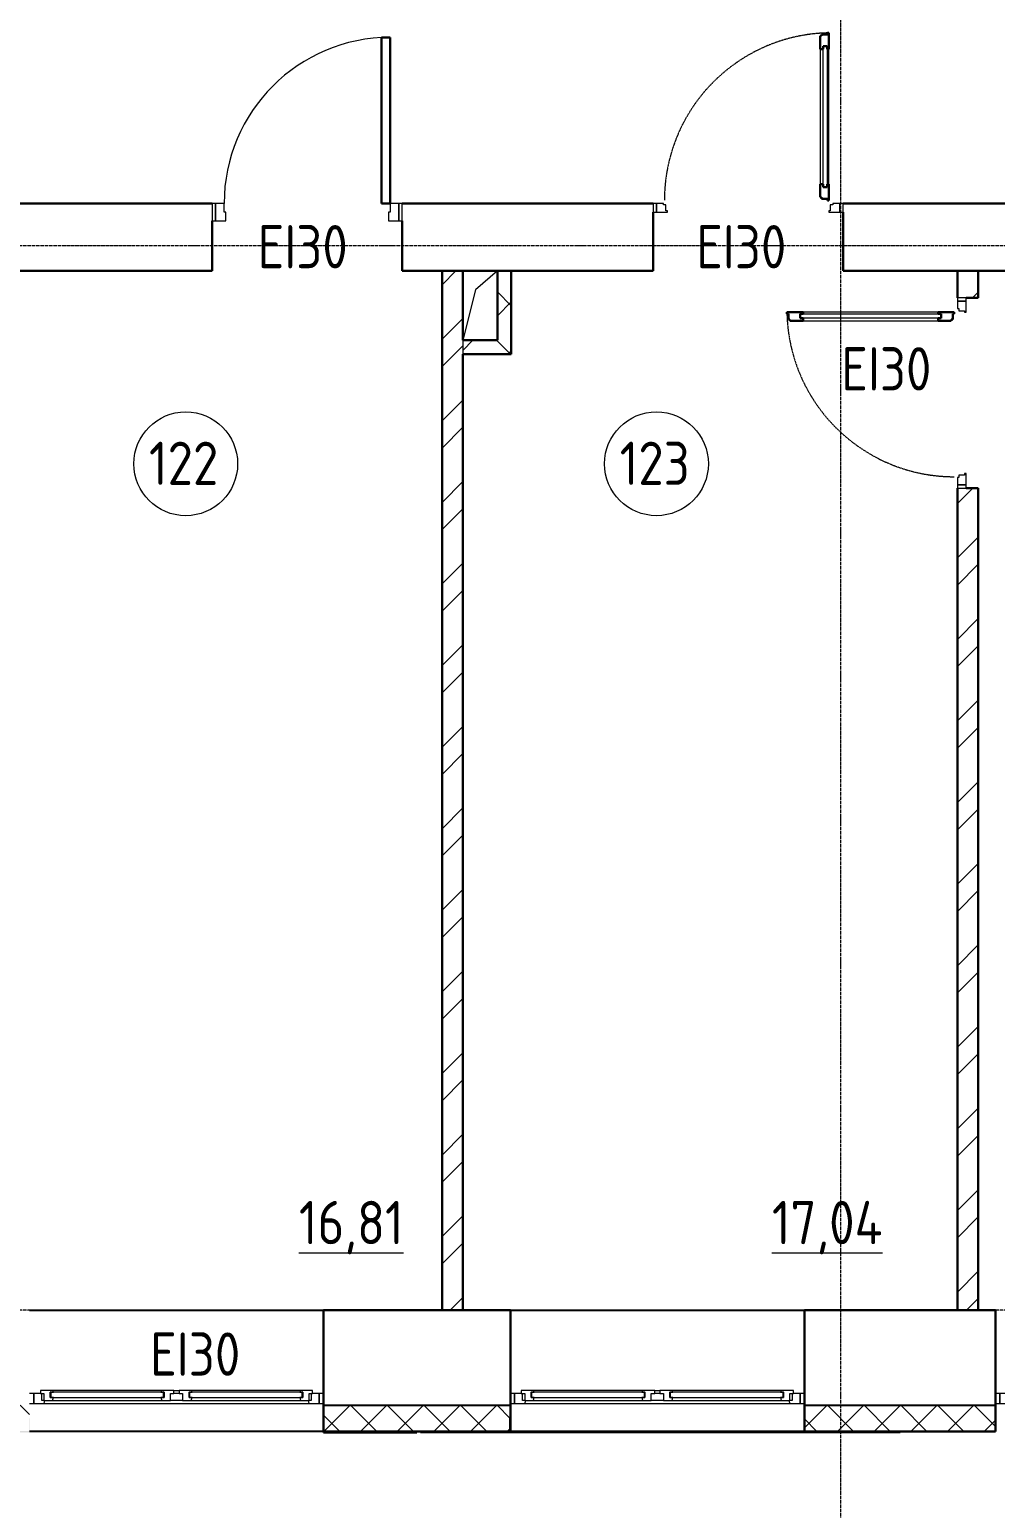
# Model space of a CAD drawing. Header units: millimetres. Extents: x -695119 to 412940, y -249585 to 622758.
# Drawn here: x -91306 to -85721, y 517014 to 525560 of the extents above; entities that cross this region are included whole.
import ezdxf

# ---------------------------------------------------------------- set-up
doc = ezdxf.new("R2010")
doc.units = ezdxf.units.MM
doc.linetypes.add('ADSK_Линия сетки', pattern=[25, 20, -2.5, 0, -2.5])
doc.linetypes.add('ADSK_Штриховая_ш2 п1_5', pattern=[4.5, 3, -1.5])
for name, color, linetype, lineweight in [('Двери', 8, 'Continuous', 9), ('Каркас_Импост', 8, 'Continuous', 9), ('Марки помещений', 8, 'Continuous', 20), ('Монтажный зазор', 8, 'Continuous', 9), ('Окна', 252, 'Continuous', 9), ('Оси', 252, 'Continuous', 9), ('Остекление', 8, 'Continuous', 9), ('Открывание', 8, 'ADSK_Штриховая_ш2 п1_5', 9), ('Панель', 252, 'Continuous', 30), ('Стены разрез', 7, 'Continuous', 30), ('Стены штриховка', 7, 'Continuous', 9), ('Текстовые примечания', 7, 'Continuous', 9)]:
    doc.layers.add(name, color=color, linetype=linetype, lineweight=lineweight)
doc.layers.add('Стены', color=194, linetype='Continuous')
doc.styles.add('GOST Common_2', font='', dxfattribs={"width": 0.9, "height": 250})
doc.styles.get('GOST Common_2').set_extended_font_data('GOST type B')
pattern_1 = [(45, (-109179.56, 538399.8), (-235.7317, 235.7317), []), (45, (-109022.4, 538399.8), (-235.7317, 235.7317), [])]
pattern_2 = [(0, (-109179.56, 538399.79), (406.4, 101.6), [33.528, -271.272, 33.528, -271.272, -1625.6]), (0, (-109179.56, 538399.79), (406.4, 101.6), [-609.6, 33.528, -576.072, 33.528, -271.272, -711.2]), (0, (-109179.56, 538399.79), (406.4, 101.6), [-1524, 33.528, -169.672, 33.528, -474.472]), (120, (-109027.16, 538450.59), (-291.18818, 301.15272), [33.528, -271.272, 33.528, -271.272, -1625.6]), (120, (-109027.16, 538450.59), (-291.18818, 301.15272), [-609.6, 33.528, -576.072, 33.528, -271.272, -711.2]), (120, (-109027.16, 538450.59), (-291.18818, 301.15272), [-1524, 33.528, -169.672, 33.528, -474.472]), (240, (-108976.36, 538653.79), (-115.21182, -402.75272), [33.528, -271.272, 33.528, -271.272, -1625.6]), (240, (-108976.36, 538653.79), (-115.21182, -402.75272), [-609.6, 33.528, -576.072, 33.528, -271.272, -711.2]), (240, (-108976.36, 538653.79), (-115.21182, -402.75272), [-1524, 33.528, -169.672, 33.528, -474.472])]
pattern_3 = [(45, (-109179.56, 538399.79), (-141.4214, 141.4214), []), (135, (-109179.56, 538399.79), (-141.4214, -141.4214), [])]

# ---------------------------------------------------------------- blocks, each defined once
blk = doc.blocks.new('BIMLIB_Окно_Двустворчатое_VEKA_СФрамугойСнизу_ГОСТ30674 - Ж_ОК-17__2350х1700-3836676-План 1 этажа смеж')
at = {"layer": 'Каркас_Импост', "lineweight": 18}
for p, q in [((-765.6, 265), (-825, 265)), ((-825, 265), (-825, 207)), ((-761, 248), (-765.6, 265)), ((765.6, 265), (761, 248)), ((825, 265), (765.6, 265)), ((825, 207), (825, 265)), ((-825, 207), (-787, 207)), ((-767, 207), (-787, 207)), ((-787, 207), (-787, 190)), ((-787, 190), (-731, 190)), ((-779, 207), (-779, 248)), ((-779, 248), (-767, 248)), ((-767, 248), (-767, 207)), ((-716.6, 248), (-767, 248)), ((-731, 190), (-730, 191)), ((-730, 199), (-730, 231)), ((-730, 231), (-712, 231)), ((-712, 199), (-730, 199)), ((-730, 191), (-729, 190)), ((-729, 190), (-714.4, 190)), ((-712, 231), (-716.6, 248)), ((-714.4, 190), (-712, 199)), ((-85.4, 248), (-90, 231)), ((-90, 231), (-72, 231)), ((-72, 199), (-90, 199)), ((-90, 199), (-87.6, 190)), ((-87.6, 190), (-73, 190)), ((-35, 248), (-85.4, 248)), ((-73, 190), (-72, 191)), ((-72, 231), (-72, 199)), ((-72, 191), (-71, 190)), ((-71, 190), (-15, 190)), ((-35, 207), (-35, 248)), ((-15, 207), (-35, 207)), ((-15, 190), (-15, 207)), ((35, 207), (15, 207)), ((15, 207), (15, 190)), ((15, 190), (71, 190)), ((35, 248), (35, 207)), ((85.4, 248), (35, 248)), ((71, 190), (72, 191)), ((72, 199), (72, 231)), ((72, 231), (90, 231)), ((90, 199), (72, 199)), ((72, 191), (73, 190)), ((73, 190), (87.6, 190)), ((90, 231), (85.4, 248)), ((87.6, 190), (90, 199)), ((716.6, 248), (712, 231)), ((712, 231), (730, 231)), ((730, 199), (712, 199)), ((712, 199), (714.4, 190)), ((714.4, 190), (729, 190)), ((767, 248), (716.6, 248)), ((729, 190), (730, 191)), ((730, 231), (730, 199)), ((730, 191), (731, 190)), ((731, 190), (787, 190)), ((767, 207), (767, 248)), ((767, 248), (779, 248)), ((787, 207), (767, 207)), ((779, 248), (779, 207)), ((787, 190), (787, 207)), ((787, 207), (825, 207))]:
    blk.add_line(p, q, dxfattribs=at)
at = {"layer": 'Каркас_Импост'}
for p, q in [((765.6, 265), (-765.6, 265)), ((-731, 190), (-729, 190)), ((-85.4, 248), (-716.6, 248)), ((-714.4, 190), (-87.6, 190)), ((-73, 190), (-71, 190)), ((-35, 248), (35, 248)), ((-15, 207), (15, 207)), ((15, 190), (-15, 190)), ((71, 190), (73, 190)), ((716.6, 248), (85.4, 248)), ((87.6, 190), (714.4, 190)), ((729, 190), (731, 190))]:
    blk.add_line(p, q, dxfattribs=at)
at = {"layer": 'Окна'}
for p, q in [((-825, 265), (-850, 265)), ((-825, 207), (-825, 265)), ((850, 265), (825, 265)), ((825, 265), (825, 207)), ((-850, 207), (-825, 207)), ((825, 207), (850, 207))]:
    blk.add_line(p, q, dxfattribs=at)
at = {"layer": 'Остекление'}
for p, q in [((-727, 231), (-730, 231)), ((-730, 231), (-730, 199)), ((-730, 199), (-727, 199)), ((-75, 231), (-727, 231)), ((-727, 231), (-727, 199)), ((-727, 199), (-727, 231)), ((-727, 199), (-75, 199)), ((-75, 199), (-75, 231)), ((-75, 231), (-75, 199)), ((-72, 231), (-75, 231)), ((-75, 199), (-72, 199)), ((-72, 199), (-72, 231)), ((75, 231), (72, 231)), ((72, 231), (72, 199)), ((72, 199), (75, 199)), ((727, 231), (75, 231)), ((75, 231), (75, 199)), ((75, 199), (75, 231)), ((75, 199), (727, 199)), ((727, 199), (727, 231)), ((727, 231), (727, 199)), ((730, 231), (727, 231)), ((727, 199), (730, 199)), ((730, 199), (730, 231))]:
    blk.add_line(p, q, dxfattribs=at)
blk = doc.blocks.new('BIMLIB_Окно_Двустворчатое_VEKA_СФрамугойСнизу_ГОСТ30674_без линий - Ж_ОК-1_2320х1700-3824232-План 1 этажа смеж')
at = {"layer": 'Каркас_Импост', "lineweight": 18}
for p, q in [((-765.6, 265), (-825, 265)), ((-825, 265), (-825, 207)), ((-761, 248), (-765.6, 265)), ((765.6, 265), (761, 248)), ((825, 265), (765.6, 265)), ((825, 207), (825, 265)), ((-825, 207), (-787, 207)), ((-767, 207), (-787, 207)), ((-787, 207), (-787, 190)), ((-787, 190), (-731, 190)), ((-779, 207), (-779, 248)), ((-779, 248), (-767, 248)), ((-767, 248), (-767, 207)), ((-716.6, 248), (-767, 248)), ((-731, 190), (-730, 191)), ((-730, 199), (-730, 231)), ((-730, 231), (-712, 231)), ((-712, 199), (-730, 199)), ((-730, 191), (-729, 190)), ((-729, 190), (-714.4, 190)), ((-712, 231), (-716.6, 248)), ((-714.4, 190), (-712, 199)), ((-85.4, 248), (-90, 231)), ((-90, 231), (-72, 231)), ((-72, 199), (-90, 199)), ((-90, 199), (-87.6, 190)), ((-87.6, 190), (-73, 190)), ((-35, 248), (-85.4, 248)), ((-73, 190), (-72, 191)), ((-72, 231), (-72, 199)), ((-72, 191), (-71, 190)), ((-71, 190), (-15, 190)), ((-35, 207), (-35, 248)), ((-15, 207), (-35, 207)), ((-15, 190), (-15, 207)), ((35, 207), (15, 207)), ((15, 207), (15, 190)), ((15, 190), (71, 190)), ((35, 248), (35, 207)), ((85.4, 248), (35, 248)), ((71, 190), (72, 191)), ((72, 199), (72, 231)), ((72, 231), (90, 231)), ((90, 199), (72, 199)), ((72, 191), (73, 190)), ((73, 190), (87.6, 190)), ((90, 231), (85.4, 248)), ((87.6, 190), (90, 199)), ((716.6, 248), (712, 231)), ((712, 231), (730, 231)), ((730, 199), (712, 199)), ((712, 199), (714.4, 190)), ((714.4, 190), (729, 190)), ((767, 248), (716.6, 248)), ((729, 190), (730, 191)), ((730, 231), (730, 199)), ((730, 191), (731, 190)), ((731, 190), (787, 190)), ((767, 207), (767, 248)), ((767, 248), (779, 248)), ((787, 207), (767, 207)), ((779, 248), (779, 207)), ((787, 190), (787, 207)), ((787, 207), (825, 207))]:
    blk.add_line(p, q, dxfattribs=at)
at = {"layer": 'Каркас_Импост'}
for p, q in [((765.6, 265), (-765.6, 265)), ((-731, 190), (-729, 190)), ((-85.4, 248), (-716.6, 248)), ((-714.4, 190), (-87.6, 190)), ((-73, 190), (-71, 190)), ((-35, 248), (35, 248)), ((-15, 207), (15, 207)), ((15, 190), (-15, 190)), ((71, 190), (73, 190)), ((716.6, 248), (85.4, 248)), ((87.6, 190), (714.4, 190)), ((729, 190), (731, 190))]:
    blk.add_line(p, q, dxfattribs=at)
at = {"layer": 'Окна'}
for p, q in [((-825, 265), (-850, 265)), ((-825, 207), (-825, 265)), ((850, 265), (825, 265)), ((825, 265), (825, 207)), ((-850, 207), (-825, 207)), ((825, 207), (850, 207))]:
    blk.add_line(p, q, dxfattribs=at)
at = {"layer": 'Остекление'}
for p, q in [((-727, 231), (-730, 231)), ((-730, 231), (-730, 199)), ((-730, 199), (-727, 199)), ((-75, 231), (-727, 231)), ((-727, 231), (-727, 199)), ((-727, 199), (-727, 231)), ((-727, 199), (-75, 199)), ((-75, 199), (-75, 231)), ((-75, 231), (-75, 199)), ((-72, 231), (-75, 231)), ((-75, 199), (-72, 199)), ((-72, 199), (-72, 231)), ((75, 231), (72, 231)), ((72, 231), (72, 199)), ((72, 199), (75, 199)), ((727, 231), (75, 231)), ((75, 231), (75, 199)), ((75, 199), (75, 231)), ((75, 199), (727, 199)), ((727, 199), (727, 231)), ((727, 231), (727, 199)), ((730, 231), (727, 231)), ((727, 199), (730, 199)), ((730, 199), (730, 231))]:
    blk.add_line(p, q, dxfattribs=at)
blk = doc.blocks.new('Дверь_Alumark_однопольная_S50 - Дв-8л__Ш__1100х2350 Л-3005378-План 1 этажа смеж')
at = {"layer": 'Каркас_Импост'}
for p, q in [((-364, 195), (-405, 195)), ((-405, 195), (-405, 145)), ((-364, 187), (-364, 195)), ((-350, 187), (-364, 187)), ((-350, 153), (-350, 187)), ((614, 187), (600, 187)), ((600, 187), (600, 153)), ((614, 195), (614, 187)), ((655, 195), (614, 195)), ((655, 145), (655, 195)), ((-405, 145), (-341, 145)), ((-341, 153), (-350, 153)), ((-341, 145), (-341, 153)), ((600, 153), (591, 153)), ((591, 153), (591, 145)), ((591, 145), (655, 145))]:
    blk.add_line(p, q, dxfattribs=at)
at = {"layer": 'Монтажный зазор'}
for p, q in [((-425, 195), (-425, 145)), ((-405, 195), (-425, 195)), ((-405, 145), (-405, 195)), ((675, 195), (655, 195)), ((655, 195), (655, 145)), ((675, 145), (675, 195)), ((-425, 145), (-405, 145)), ((655, 145), (675, 145))]:
    blk.add_line(p, q, dxfattribs=at)
at = {"layer": 'Остекление'}
for p, q in [((558, 289), (558, 1105)), ((558, 1105), (582, 1105)), ((582, 1105), (582, 289)), ((582, 289), (558, 289))]:
    blk.add_line(p, q, dxfattribs=at)
at = {"layer": 'Открывание'}
blk.add_arc((609, 213), 968, 91.06548, 180, dxfattribs=at)
at = {"layer": 'Панель'}
for p, q in [((549, 1163), (541, 1163)), ((541, 1163), (541, 1087)), ((583, 1172), (549, 1172)), ((549, 1172), (549, 1163)), ((591, 1181), (583, 1181)), ((583, 1181), (583, 1172)), ((591, 1087), (591, 1181)), ((541, 1087), (558, 1087)), ((558, 1087), (558, 1105)), ((558, 1105), (582, 1105)), ((582, 1105), (582, 1087)), ((582, 1087), (591, 1087)), ((541, 307), (541, 231)), ((541, 307), (558, 307)), ((558, 307), (558, 289)), ((558, 289), (582, 289)), ((582, 307), (591, 307)), ((582, 289), (582, 307)), ((591, 213), (591, 307)), ((541, 231), (549, 231)), ((549, 231), (549, 222)), ((549, 222), (583, 222)), ((583, 222), (583, 213)), ((583, 213), (591, 213))]:
    blk.add_line(p, q, dxfattribs=at)
at = {"layer": 'Панель', "lineweight": 9}
for p, q in [((541, 1087), (541, 307)), ((591, 307), (591, 1087))]:
    blk.add_line(p, q, dxfattribs=at)
blk = doc.blocks.new('AC_Дверь_Однопольная_Деревянная - Дв-28л__Электрощ_Ш_Тех__1100х2200h Л-3005524-План 1 этажа смеж')
at = {"layer": 'Каркас_Импост'}
for p, q in [((-480, 195), (-530, 195)), ((-530, 195), (-530, 95)), ((-480, 145), (-480, 195)), ((530, 195), (480, 195)), ((480, 195), (480, 145)), ((530, 95), (530, 195)), ((-530, 95), (-470, 95)), ((-470, 145), (-480, 145)), ((-470, 95), (-470, 145)), ((480, 145), (470, 145)), ((470, 145), (470, 95)), ((470, 95), (530, 95))]:
    blk.add_line(p, q, dxfattribs=at)
at = {"layer": 'Монтажный зазор'}
for p, q in [((-530, 195), (-550, 195)), ((-550, 195), (-550, 95)), ((-530, 95), (-530, 195)), ((550, 195), (530, 195)), ((530, 195), (530, 95)), ((550, 95), (550, 195)), ((-550, 95), (-530, 95)), ((530, 95), (550, 95))]:
    blk.add_line(p, q, dxfattribs=at)
at = {"layer": 'Панель'}
for p, q in [((480, 1155), (430, 1155)), ((430, 1155), (430, 195)), ((480, 195), (480, 1155)), ((430, 195), (480, 195))]:
    blk.add_line(p, q, dxfattribs=at)
at = {"layer": 'Панель', "lineweight": 9}
blk.add_arc((480, 195), 960, 90, 180, dxfattribs=at)
blk = doc.blocks.new('Дверь_Alumark_однопольная_S50 - Дв-8л__Ш__1100х2350 Л-3589719-План 1 этажа смеж')
at = {"layer": 'Каркас_Импост'}
for p, q in [((-364, 60), (-405, 60)), ((-405, 60), (-405, 10)), ((-405, 10), (-341, 10)), ((-364, 52), (-364, 60)), ((-350, 52), (-364, 52)), ((-350, 18), (-350, 52)), ((-341, 18), (-350, 18)), ((-341, 10), (-341, 18)), ((600, 18), (591, 18)), ((591, 18), (591, 10)), ((591, 10), (655, 10)), ((614, 52), (600, 52)), ((600, 52), (600, 18)), ((614, 60), (614, 52)), ((655, 60), (614, 60)), ((655, 10), (655, 60))]:
    blk.add_line(p, q, dxfattribs=at)
at = {"layer": 'Монтажный зазор'}
for p, q in [((-425, 60), (-425, 10)), ((-405, 60), (-425, 60)), ((-425, 10), (-405, 10)), ((-405, 10), (-405, 60)), ((675, 60), (655, 60)), ((655, 60), (655, 10)), ((655, 10), (675, 10)), ((675, 10), (675, 60))]:
    blk.add_line(p, q, dxfattribs=at)
at = {"layer": 'Остекление'}
for p, q in [((558, 154), (558, 970)), ((558, 970), (582, 970)), ((582, 970), (582, 154)), ((582, 154), (558, 154))]:
    blk.add_line(p, q, dxfattribs=at)
at = {"layer": 'Открывание'}
blk.add_arc((609, 78), 968, 91.06548, 180, dxfattribs=at)
at = {"layer": 'Панель'}
for p, q in [((549, 1028), (541, 1028)), ((541, 1028), (541, 952)), ((583, 1037), (549, 1037)), ((549, 1037), (549, 1028)), ((591, 1046), (583, 1046)), ((583, 1046), (583, 1037)), ((591, 952), (591, 1046)), ((541, 952), (558, 952)), ((558, 952), (558, 970)), ((558, 970), (582, 970)), ((582, 970), (582, 952)), ((582, 952), (591, 952)), ((541, 172), (541, 96)), ((541, 172), (558, 172)), ((558, 172), (558, 154)), ((582, 172), (591, 172)), ((582, 154), (582, 172)), ((591, 78), (591, 172)), ((541, 96), (549, 96)), ((549, 96), (549, 87)), ((549, 87), (583, 87)), ((558, 154), (582, 154)), ((583, 87), (583, 78)), ((583, 78), (591, 78))]:
    blk.add_line(p, q, dxfattribs=at)
at = {"layer": 'Панель', "lineweight": 9}
for p, q in [((541, 952), (541, 172)), ((591, 172), (591, 952))]:
    blk.add_line(p, q, dxfattribs=at)
blk = doc.blocks.new('ADSK_Марка_Помещение_ОдноЗначение_Номер - Номер-462100-План 1 этажа смеж')
at = {"layer": 'Марки помещений'}
blk.add_circle((0, 0), 3, dxfattribs=at)

msp = doc.modelspace()

# ---------------------------------------------------------------- hatches: boundary and pattern name
at = {"layer": 'Стены разрез', "lineweight": 9}
h = msp.add_hatch(dxfattribs=at)
h.set_pattern_fill('FP_1', color=256, style=0, pattern_type=2)
h.set_pattern_definition(pattern_1)
h.paths.add_polyline_path([(-88800.535, 518160.058), (-88800.535, 524165.058), (-88920.535, 524165.058), (-88920.535, 518160.058)])
h = msp.add_hatch(dxfattribs=at)
h.set_pattern_fill('FP_2', color=256, style=0, pattern_type=2)
h.set_pattern_definition(pattern_3)
h.paths.add_polyline_path([(-88600.535, 523765.058), (-88520.535, 523765.058), (-88520.535, 524165.058), (-88600.535, 524165.058)])
h = msp.add_hatch(dxfattribs=at)
h.set_pattern_fill('FP_1', color=256, style=0, pattern_type=2)
h.set_pattern_definition(pattern_1)
h.paths.add_polyline_path([(-85820.535, 518160.058), (-85820.535, 522910.058), (-85940.535, 522910.058), (-85940.535, 518160.058)])
h.paths.add_polyline_path([(-85890.535, 524010.058), (-85820.535, 524010.058), (-85820.535, 524165.058), (-85940.535, 524165.058), (-85940.535, 524010.058)])
h = msp.add_hatch(dxfattribs=at)
h.set_pattern_fill('FP_2', color=256, style=0, pattern_type=2)
h.set_pattern_definition(pattern_3)
h.paths.add_polyline_path([(-88520.535, 523685.058), (-88520.535, 523765.058), (-88800.535, 523765.058), (-88800.535, 523685.058)])
h = msp.add_hatch(dxfattribs=at)
h.set_pattern_fill('FP_5', color=256, style=0, pattern_type=2)
h.set_pattern_definition([(45, (-109179.56, 538399.79), (-106.066, 106.066), []), (135, (-109179.56, 538399.79), (-106.066, -106.066), [])])
h.paths.add_polyline_path([(-75648.535, 517460.058), (-74215.535, 517460.058), (-74215.535, 517610.058), (-75650.535, 517610.058), (-75650.535, 517534.058), (-75648.535, 517534.058)])
h.paths.add_polyline_path([(-77352.535, 517460.058), (-77352.535, 517534.058), (-77350.535, 517534.058), (-77350.535, 517610.058), (-78450.535, 517610.058), (-78450.535, 517534.058), (-78448.535, 517534.058), (-78448.535, 517460.058), (-77813.059, 517460.058)])
h.paths.add_polyline_path([(-99698.271, 517460.058), (-99682.535, 517460.058), (-99682.535, 517534.058), (-99680.535, 517534.058), (-99680.535, 517610.058), (-100760.535, 517610.058), (-100760.535, 517534.058), (-100758.535, 517534.058), (-100758.535, 517460.058), (-100057.045, 517460.058)])
h.paths.add_polyline_path([(-84018.535, 517460.058), (-82927.535, 517460.058), (-82927.535, 517534.058), (-82925.535, 517534.058), (-82925.535, 517610.058), (-84020.535, 517610.058), (-84020.535, 517534.058), (-84018.535, 517534.058), (-84018.535, 517515.78)])
h.paths.add_polyline_path([(-97978.535, 517460.058), (-96882.535, 517460.058), (-96882.535, 517534.058), (-96880.535, 517534.058), (-96880.535, 517610.058), (-97980.535, 517610.058), (-97980.535, 517534.058), (-97978.535, 517534.058)])
h.paths.add_polyline_path([(-95178.535, 517460.058), (-94082.535, 517460.058), (-94082.535, 517534.058), (-94080.535, 517534.058), (-94080.535, 517610.058), (-95180.535, 517610.058), (-95180.535, 517534.058), (-95178.535, 517534.058), (-95178.535, 517515.78)])
h.paths.add_polyline_path([(-89293.826, 517460.058), (-88527.535, 517460.058), (-88527.535, 517534.058), (-88525.535, 517534.058), (-88525.535, 517610.058), (-89605.535, 517610.058), (-89605.535, 517534.058), (-89603.535, 517534.058), (-89603.535, 517460.058)])
h.paths.add_polyline_path([(-92378.535, 517460.058), (-91307.535, 517460.058), (-91307.535, 517534.058), (-91305.535, 517534.058), (-91305.535, 517610.058), (-92380.535, 517610.058), (-92380.535, 517534.058), (-92378.535, 517534.058), (-92378.535, 517515.78)])
h.paths.add_polyline_path([(-80683.251, 517460.058), (-80152.535, 517460.058), (-80152.535, 517534.058), (-80150.535, 517534.058), (-80150.535, 517610.058), (-81225.535, 517610.058), (-81225.535, 517534.058), (-81223.535, 517534.058), (-81223.535, 517460.058), (-81042.025, 517460.058)])
h.paths.add_polyline_path([(-86423.634, 517460.058), (-85722.535, 517460.058), (-85722.535, 517534.058), (-85720.535, 517534.058), (-85720.535, 517610.058), (-86825.535, 517610.058), (-86825.535, 517534.058), (-86823.535, 517534.058), (-86823.535, 517460.058), (-86782.408, 517460.058)])
h.paths.add_polyline_path([(-102462.535, 517460.058), (-102462.535, 517534.058), (-102460.535, 517534.058), (-102460.535, 517610.058), (-102490.088, 517610.058), (-102490.088, 517460.058)])
h = msp.add_hatch(dxfattribs=at)
h.set_pattern_fill('FP_4', color=256, style=0, pattern_type=2)
h.set_pattern_definition(pattern_2)
h.paths.add_polyline_path([(-74215.535, 517458.058), (-74215.535, 517460.058), (-75648.535, 517460.058), (-75648.535, 517534.058), (-75650.535, 517534.058), (-75650.535, 517458.058), (-74942.867, 517458.058)])
h.paths.add_polyline_path([(-89605.535, 517458.058), (-88525.535, 517458.058), (-88525.535, 517534.058), (-88527.535, 517534.058), (-88527.535, 517460.058), (-89603.535, 517460.058), (-89603.535, 517534.058), (-89605.535, 517534.058)])
h.paths.add_polyline_path([(-86825.535, 517458.058), (-85720.535, 517458.058), (-85720.535, 517534.058), (-85722.535, 517534.058), (-85722.535, 517460.058), (-86823.535, 517460.058), (-86823.535, 517534.058), (-86825.535, 517534.058), (-86825.535, 517515.78)])
h.paths.add_polyline_path([(-77350.535, 517458.058), (-77350.535, 517534.058), (-77352.535, 517534.058), (-77352.535, 517460.058), (-78448.535, 517460.058), (-78448.535, 517534.058), (-78450.535, 517534.058), (-78450.535, 517458.058), (-77813.059, 517458.058)])
h.paths.add_polyline_path([(-84020.535, 517458.058), (-82925.535, 517458.058), (-82925.535, 517534.058), (-82927.535, 517534.058), (-82927.535, 517460.058), (-84018.535, 517460.058), (-84018.535, 517534.058), (-84020.535, 517534.058), (-84020.535, 517515.78)])
h.paths.add_polyline_path([(-81225.535, 517458.058), (-80150.535, 517458.058), (-80150.535, 517534.058), (-80152.535, 517534.058), (-80152.535, 517460.058), (-81223.535, 517460.058), (-81223.535, 517534.058), (-81225.535, 517534.058), (-81225.535, 517515.78)])
h.paths.add_polyline_path([(-102460.535, 517458.058), (-102460.535, 517534.058), (-102462.535, 517534.058), (-102462.535, 517460.058), (-102490.088, 517460.058), (-102490.088, 517458.058)])
h.paths.add_polyline_path([(-91305.535, 517458.058), (-91305.535, 517534.058), (-91307.535, 517534.058), (-91307.535, 517460.058), (-92378.535, 517460.058), (-92378.535, 517534.058), (-92380.535, 517534.058), (-92380.535, 517458.058), (-91446.47, 517458.058)])
h.paths.add_polyline_path([(-95180.535, 517458.058), (-94080.535, 517458.058), (-94080.535, 517534.058), (-94082.535, 517534.058), (-94082.535, 517460.058), (-95178.535, 517460.058), (-95178.535, 517534.058), (-95180.535, 517534.058), (-95180.535, 517515.78)])
h.paths.add_polyline_path([(-100760.535, 517458.058), (-99680.535, 517458.058), (-99680.535, 517534.058), (-99682.535, 517534.058), (-99682.535, 517460.058), (-100758.535, 517460.058), (-100758.535, 517534.058), (-100760.535, 517534.058)])
h.paths.add_polyline_path([(-97980.535, 517458.058), (-96880.535, 517458.058), (-96880.535, 517534.058), (-96882.535, 517534.058), (-96882.535, 517460.058), (-97978.535, 517460.058), (-97978.535, 517534.058), (-97980.535, 517534.058)])
h = msp.add_hatch(dxfattribs=at)
h.set_pattern_fill('FP_4', color=256, style=0, pattern_type=2)
h.set_pattern_definition(pattern_2)
h.paths.add_polyline_path([(-134410.535, 517453.058), (-133855.535, 517453.058), (-133855.535, 517458.058), (-134410.535, 517458.058)])
h.paths.add_polyline_path([(-139163.409, 517453.058), (-138940.535, 517453.058), (-138940.535, 517458.058), (-140090.535, 517458.058), (-140090.535, 517453.058), (-139522.183, 517453.058)])
h.paths.add_polyline_path([(-123160.535, 517453.058), (-122090.535, 517453.058), (-122090.535, 517458.058), (-123160.535, 517458.058)])
h.paths.add_polyline_path([(-125420.535, 517453.058), (-125420.535, 517458.058), (-125980.535, 517458.058), (-125980.535, 517453.058), (-125888.772, 517453.058)])
h.paths.add_polyline_path([(-117278.196, 517453.058), (-117025.535, 517453.058), (-117025.535, 517458.058), (-117590.535, 517458.058), (-117590.535, 517453.058)])
h.paths.add_polyline_path([(-119800.535, 517453.058), (-119800.535, 517458.058), (-120390.535, 517458.058), (-120390.535, 517453.058), (-120148.388, 517453.058)])
h.paths.add_polyline_path([(-95180.535, 517453.058), (-94630.535, 517453.058), (-94630.535, 517458.058), (-95180.535, 517458.058)])
h.paths.add_polyline_path([(-91446.47, 517453.058), (-91305.535, 517453.058), (-91305.535, 517458.058), (-92380.535, 517458.058), (-92380.535, 517453.058), (-92164.018, 517453.058)])
h.paths.add_polyline_path([(-99680.535, 517453.058), (-99680.535, 517458.058), (-100220.535, 517458.058), (-100220.535, 517453.058), (-99698.271, 517453.058)])
h.paths.add_polyline_path([(-83912.216, 517453.058), (-83475.535, 517453.058), (-83475.535, 517458.058), (-84020.535, 517458.058), (-84020.535, 517453.058)])
h = msp.add_hatch(dxfattribs=at)
h.set_pattern_fill('FP_4', color=256, style=0, pattern_type=2)
h.set_pattern_definition(pattern_2)
h.paths.add_polyline_path([(-136293.217, 517453.058), (-136110.535, 517453.058), (-136110.535, 517458.058), (-136675.535, 517458.058), (-136675.535, 517453.058), (-136651.991, 517453.058)])
h.paths.add_polyline_path([(-89065.535, 517453.058), (-89065.535, 517458.058), (-89605.535, 517458.058), (-89605.535, 517453.058), (-89293.826, 517453.058)])
h.paths.add_polyline_path([(-81225.535, 517453.058), (-80690.535, 517453.058), (-80690.535, 517458.058), (-81225.535, 517458.058)])

# ---------------------------------------------------------------- linework, layer by layer
at = {"lineweight": 18}
for p, q in [((-88600.535, 524165.058), (-88727.177, 524055.524)), ((-88727.177, 524055.524), (-88800.535, 523765.058))]:
    msp.add_line(p, q, dxfattribs=at)
at = {"layer": 'Оси', "linetype": 'ADSK_Линия сетки'}
for p, q in [((-86615.535, 535260.058), (-86615.535, 505864.372)), ((-72648.241, 524310.058), (-149587.813, 524310.058)), ((-72648.241, 518160.058), (-149587.813, 518160.058))]:
    msp.add_line(p, q, dxfattribs=at)
at = {"layer": 'Стены'}
for p, q in [((-91305.535, 518160.058), (-89605.535, 518160.058)), ((-88525.535, 518160.058), (-86825.535, 518160.058)), ((-89605.535, 517610.058), (-88525.535, 517610.058)), ((-86825.535, 517610.058), (-85720.535, 517610.058)), ((-89605.535, 517458.058), (-91305.535, 517458.058)), ((-89044.199, 517453.058), (-89044.199, 517458.058)), ((-86272.202, 517453.058), (-89044.199, 517453.058)), ((-88525.535, 517458.058), (-86825.535, 517458.058)), ((-88525.535, 517458.058), (-88525.535, 517453.058)), ((-86825.535, 517458.058), (-88525.535, 517458.058)), ((-86825.535, 517453.058), (-86825.535, 517458.058)), ((-86272.202, 517453.058), (-86272.202, 517458.058))]:
    msp.add_line(p, q, dxfattribs=at)
at = {"layer": 'Стены разрез'}
for p, q in [((-90250.535, 524555.058), (-92110.535, 524555.058)), ((-87700.535, 524555.058), (-89150.535, 524555.058)), ((-87700.535, 524165.058), (-87700.535, 524505.058)), ((-85320.535, 524555.058), (-86600.535, 524555.058)), ((-86600.535, 524505.058), (-86600.535, 524165.058)), ((-90250.535, 524165.058), (-90250.535, 524455.058)), ((-89150.535, 524455.058), (-89150.535, 524165.058)), ((-91720.535, 524165.058), (-90250.535, 524165.058)), ((-89150.535, 524165.058), (-87700.535, 524165.058)), ((-88920.535, 524165.058), (-88920.535, 518160.058)), ((-88800.535, 523765.058), (-88800.535, 524165.058)), ((-88600.535, 524165.058), (-88600.535, 523765.058)), ((-88520.535, 523685.058), (-88520.535, 524165.058)), ((-86600.535, 524165.058), (-85320.535, 524165.058)), ((-85940.535, 524165.058), (-85940.535, 524010.058)), ((-85820.535, 524010.058), (-85820.535, 524165.058)), ((-85890.535, 524010.058), (-85820.535, 524010.058)), ((-88600.535, 523765.058), (-88800.535, 523765.058)), ((-88800.535, 518160.058), (-88800.535, 523685.058)), ((-88800.535, 523685.058), (-88520.535, 523685.058)), ((-85940.535, 522910.058), (-85940.535, 518160.058)), ((-85820.535, 522910.058), (-85890.535, 522910.058)), ((-85820.535, 518160.058), (-85820.535, 522910.058)), ((-88525.535, 518160.058), (-89605.535, 518160.058)), ((-89605.535, 518160.058), (-89605.535, 517453.058)), ((-88525.535, 517458.058), (-88525.535, 518160.058)), ((-85720.535, 518160.058), (-86825.535, 518160.058)), ((-86825.535, 518160.058), (-86825.535, 517458.058)), ((-85720.535, 517458.058), (-85720.535, 518160.058)), ((-89065.535, 517458.058), (-89605.535, 517458.058)), ((-89605.535, 517458.058), (-88525.535, 517458.058)), ((-89605.535, 517453.058), (-89065.535, 517453.058)), ((-89065.535, 517453.058), (-89065.535, 517458.058)), ((-86825.535, 517458.058), (-85720.535, 517458.058))]:
    msp.add_line(p, q, dxfattribs=at)
at = {"layer": 'Стены штриховка'}
for p, q in [((-88800.535, 523765.058), (-88800.535, 523685.058)), ((-89603.535, 517534.058), (-89605.535, 517534.058)), ((-89603.535, 517534.058), (-89603.535, 517460.058)), ((-88525.535, 517534.058), (-88527.535, 517534.058)), ((-88527.535, 517460.058), (-88527.535, 517534.058)), ((-86823.535, 517534.058), (-86825.535, 517534.058)), ((-86823.535, 517534.058), (-86823.535, 517460.058)), ((-85720.535, 517534.058), (-85722.535, 517534.058)), ((-85722.535, 517460.058), (-85722.535, 517534.058)), ((-89603.535, 517460.058), (-88527.535, 517460.058)), ((-86823.535, 517460.058), (-85722.535, 517460.058))]:
    msp.add_line(p, q, dxfattribs=at)

# ---------------------------------------------------------------- block references
at = {"layer": 'Двери'}
for name, p in [('AC_Дверь_Однопольная_Деревянная - Дв-28л__Электрощ_Ш_Тех__1100х2200h Л-3005524-План 1 этажа смеж', (-89700.535, 524360.058)), ('Дверь_Alumark_однопольная_S50 - Дв-8л__Ш__1100х2350 Л-3005378-План 1 этажа смеж', (-87275.535, 524360.058))]:
    msp.add_blockref(name, p, dxfattribs=at)
at = {"layer": 'Двери', "rotation": 89.99999999999984}
msp.add_blockref('Дверь_Alumark_однопольная_S50 - Дв-8л__Ш__1100х2350 Л-3589719-План 1 этажа смеж', (-85880.535, 523335.058), dxfattribs=at)
at = {"layer": 'Марки помещений', "xscale": 99.99999999999993, "yscale": 99.99999999999993, "zscale": 99.99999999999993}
for p in [(-90402.444, 523050.822), (-87680.624, 523050.822)]:
    msp.add_blockref('ADSK_Марка_Помещение_ОдноЗначение_Номер - Номер-462100-План 1 этажа смеж', p, dxfattribs=at)
at = {"layer": 'Окна', "rotation": 180}
for name, p in [('BIMLIB_Окно_Двустворчатое_VEKA_СФрамугойСнизу_ГОСТ30674 - Ж_ОК-17__2350х1700-3836676-План 1 этажа смеж', (-90455.535, 517885.058)), ('BIMLIB_Окно_Двустворчатое_VEKA_СФрамугойСнизу_ГОСТ30674_без линий - Ж_ОК-1_2320х1700-3824232-План 1 этажа смеж', (-87675.535, 517885.058)), ('BIMLIB_Окно_Двустворчатое_VEKA_СФрамугойСнизу_ГОСТ30674 - Ж_ОК-17__2350х1700-3836676-План 1 этажа смеж', (-84870.535, 517885.058))]:
    msp.add_blockref(name, p, dxfattribs=at)

# ---------------------------------------------------------------- texts
at = {"layer": 'Марки помещений', "lineweight": 9, "char_height": 250, "attachment_point": 1, "style": 'GOST Common_2'}
for s, insert, width in [('122', (-90614.851, 523178.547), 526.70869), ('123', (-87893.031, 523178.547), 526.70869), ('\\L16,81', (-89748.166, 518790.943), 757.59469), ('\\L17,04', (-87013.036, 518790.943), 836.96175)]:
    msp.add_mtext(s, dxfattribs=dict(at, insert=insert, width=width))
at = {"layer": 'Текстовые примечания', "color": 1, "true_color": 0xff0000, "char_height": 250, "width": 663.79725, "attachment_point": 1, "style": 'GOST Common_2'}
for insert in [(-89986.835, 524430.27), (-87450.898, 524430.27), (-86612.191, 523724.602), (-90608.444, 518030.873)]:
    msp.add_mtext('EI30', dxfattribs=dict(at, insert=insert))

doc.saveas('drawing.dxf')
